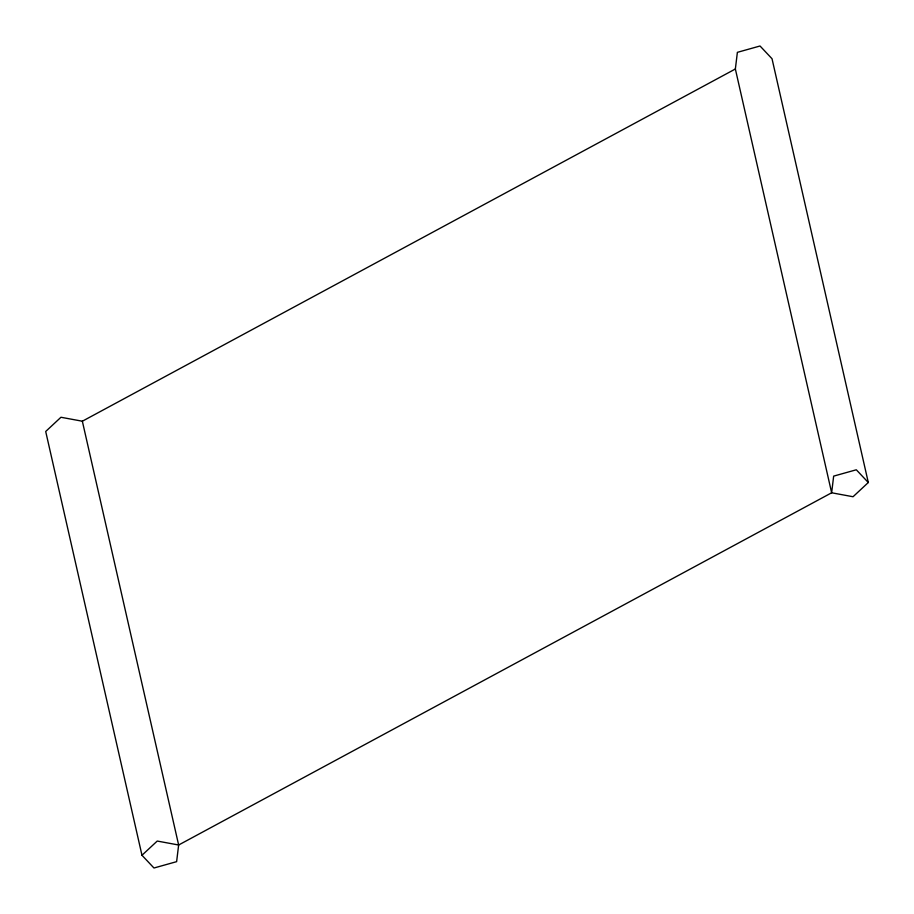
<?xml version="1.0" encoding="UTF-8"?>
<svg xmlns="http://www.w3.org/2000/svg" width="914" height="914" viewBox="0 0 914 914"><rect width="100%" height="100%" fill="white"/><g stroke="black" fill="none" stroke-linecap="round" stroke-linejoin="round"><path stroke-width="1.37" d="M868.3 482.523L856.315 469.785L833.659 476.125L831.649 492.783L735.359 68.996L737.381 52.338L760.037 45.997L772.022 58.736L868.3 482.523L853.048 496.736L831.649 492.783L178.641 845.004L157.231 841.051L141.978 855.264L153.963 868.003L176.619 861.662L178.641 845.004L82.351 421.217L60.952 417.264L45.7 431.477L141.978 855.264M82.351 421.217L735.359 68.996"/></g></svg>
